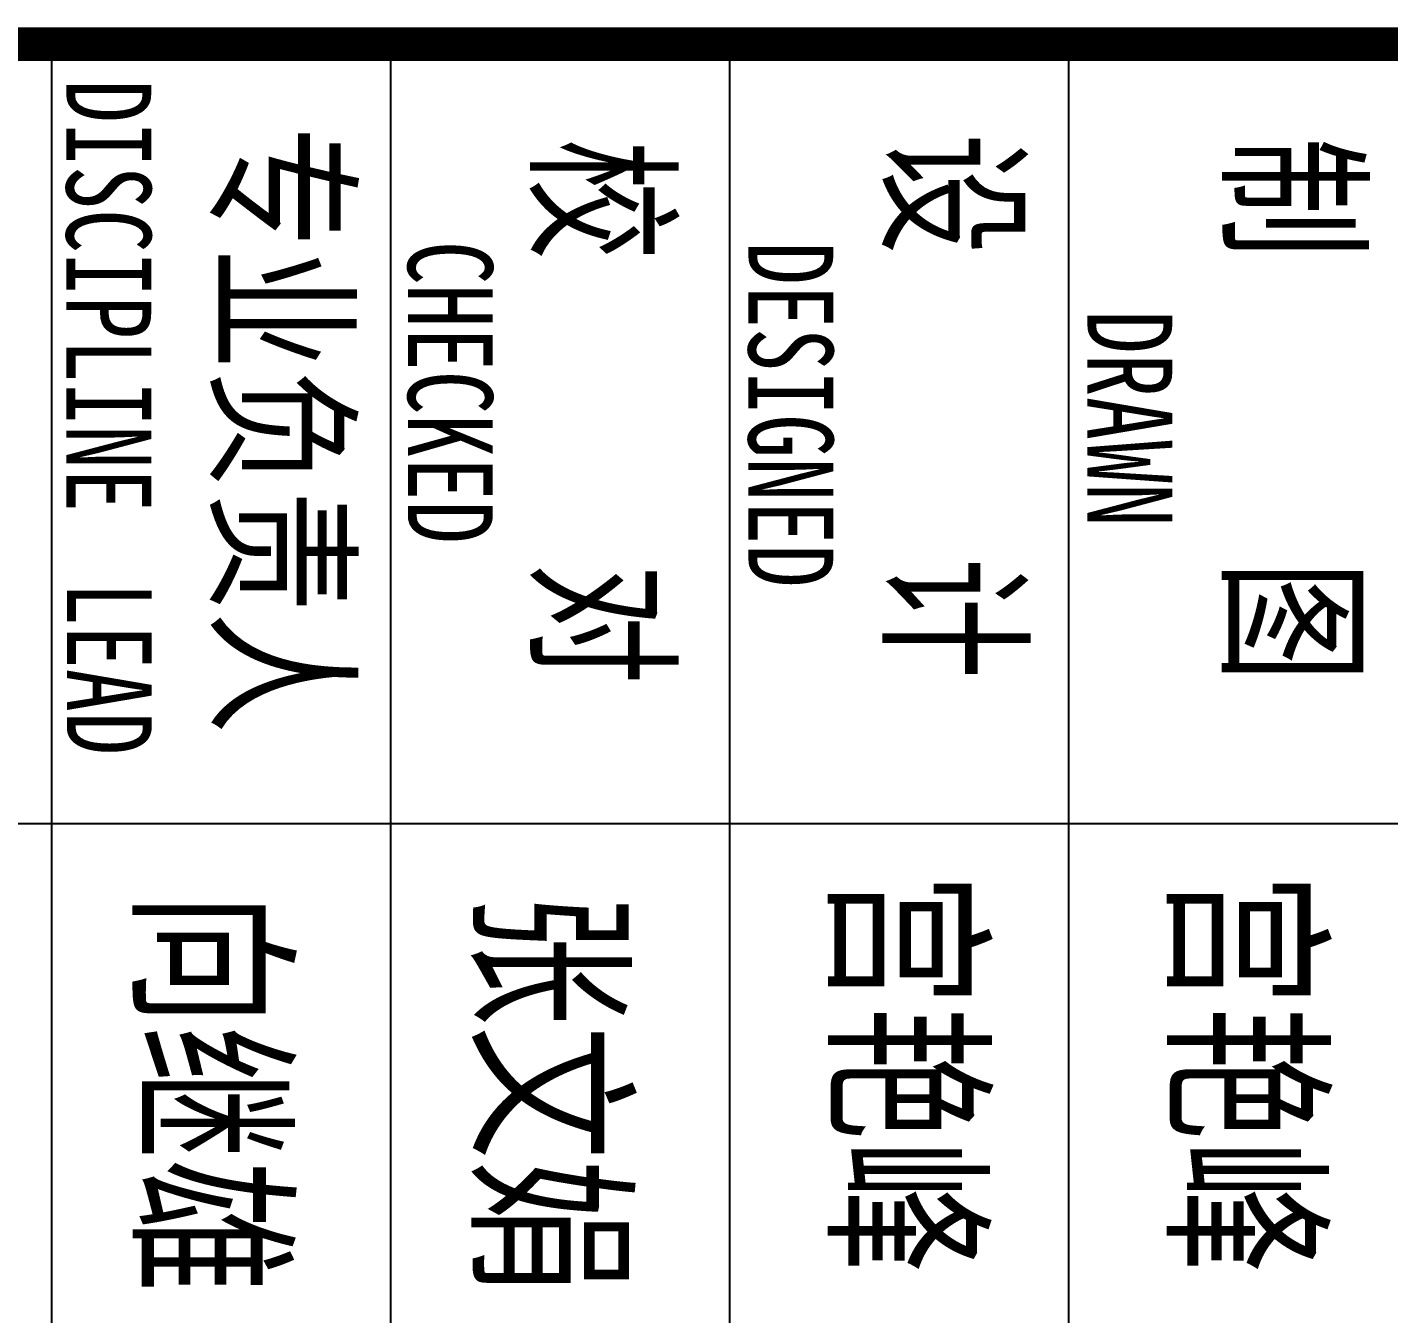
# Model space of a CAD drawing. Extents: x -46552 to 500351, y 55470 to 139570.
# Drawn here: x 313265 to 317989, y 60065 to 64529 of the extents above; entities that cross this region are included whole.
import ezdxf

# ---------------------------------------------------------------- set-up
doc = ezdxf.new("R2010")
doc.units = 0
doc.header["$LTSCALE"] = 1000
doc.header["$MEASUREMENT"] = 0
doc.layers.add('TK', color=126, linetype='Continuous')
doc.styles.add('-宋体', font='', dxfattribs={"width": 0.8})
doc.styles.get('-宋体').set_extended_font_data('SimSun')

# ---------------------------------------------------------------- blocks, each defined once
blk = doc.blocks.new('jztq')
at = {"layer": 'TK'}
for p, q in [((256167.5, 240983.8), (256167.5, 288042.7)), ((258873.4, 268043.1), (258873.4, 253925.5)), ((256167.5, 262160.8), (264167.5, 262160.8)), ((256167.5, 260984.3), (264167.5, 260984.3)), ((256167.5, 259807.8), (264167.5, 259807.8)), ((256167.5, 258631.4), (264167.5, 258631.4))]:
    blk.add_line(p, q, dxfattribs=at)
at = {"layer": 'TK', "const_width": 117.6}
blk.add_lwpolyline([(256167.5, 298383.8), (264167.5, 298383.8), (264167.5, 240984.3), (256167.5, 240984.3)], close=True, dxfattribs=at)
at = {"layer": 'TK', "style": '-宋体', "width": 0.75}
for s, height, p in [('制     图', 411.76, (256489, 262737)), ('宫艳峰', 453.8, (259042, 262550.5)), ('DRAWN', 294.12, (257091, 262226.4)), ('设     计', 411.76, (256476.9, 261559.5)), ('宫艳峰', 453.8, (259042, 261374)), ('DESIGNED', 294.12, (256852.3, 261050.1)), ('校     对', 411.76, (256495.9, 260335.9)), ('张文娟', 453.8, (259109.3, 260138.5)), ('CHECKED', 294.12, (256850.6, 259868.5)), ('专业负责人', 411.76, (256453.4, 259226.2)), ('向继雄', 453.8, (259109.3, 258962)), ('DISCIPLINE', 294.12, (256290, 258683.4)), ('LEAD', 294.12, (258034.3, 258685.1))]:
    blk.add_text(s, height=height, dxfattribs=at).set_placement(p)

msp = doc.modelspace()

# ---------------------------------------------------------------- block references
at = {"rotation": 270}
msp.add_blockref('jztq', (54717.3, 320637.8), dxfattribs=at)

doc.saveas('drawing.dxf')
